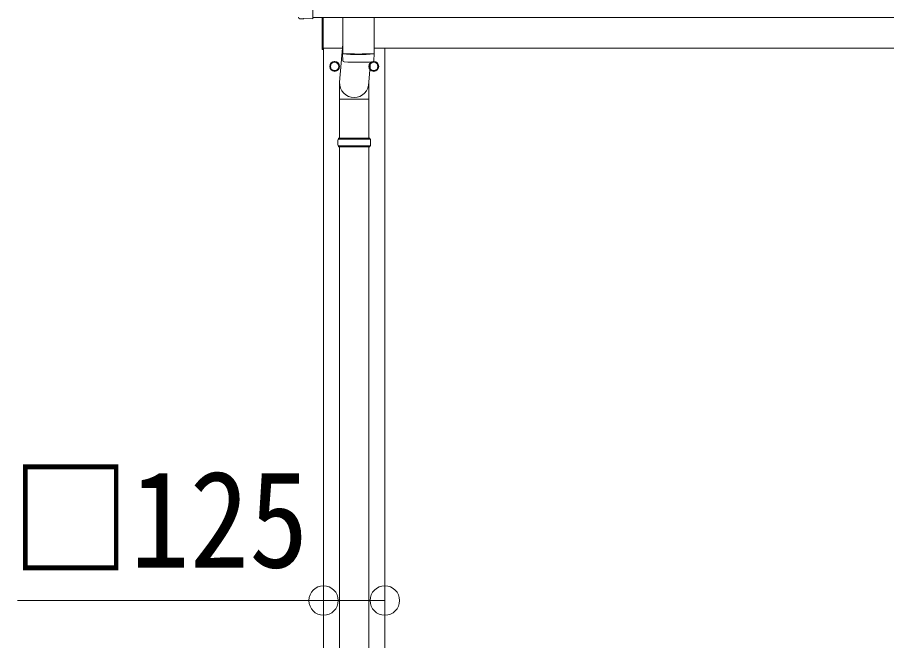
# Model space of a CAD drawing. Units: millimetres at full size, sheet at 1:60; details may follow other scales. Extents: x -16864 to 16864, y -11640 to 11640.
# Drawn here: x -10581 to -8807, y -6071 to -4800 of the extents above; entities that cross this region are included whole.
import ezdxf
from ezdxf.enums import TextEntityAlignment as Align

# ---------------------------------------------------------------- set-up
doc = ezdxf.new("R2010")
doc.units = ezdxf.units.MM
doc.header["$LTSCALE"] = 60
doc.header["$PDMODE"] = 32
doc.header["$PDSIZE"] = 60
for name, color, linetype, lineweight in [('0-2_TEXT1', 4, 'Continuous', 9), ('0-8_TABLE1', 6, 'Continuous', 9), ('0-9_DIM1', 7, 'Continuous', 9)]:
    doc.layers.add(name, color=color, linetype=linetype, lineweight=lineweight)
doc.styles.add('ＭＳ ゴシック', font='')
doc.styles.get('ＭＳ ゴシック').set_extended_font_data('MS Gothic')

msp = doc.modelspace()

# ---------------------------------------------------------------- linework, layer by layer
at = {"layer": '0-2_TEXT1'}
for p, q in [((-9978.03, -4603.91), (-9978.03, -4802.77)), ((-9997.66, -4802.77), (-10004.58, -4802.4)), ((-9978.03, -4799.74), (-6936.03, -4799.74)), ((-9959.03, -4865.14), (-9959.03, -4799.84)), ((-9957.03, -4799.84), (-9957.03, -4865.14)), ((-9957.03, -4865.14), (-9959.03, -4865.14)), ((-9957.03, -4862.64), (-9917.73, -4862.64)), ((-9956.03, -7862.64), (-9956.03, -4862.64)), ((-9853.03, -4862.64), (-7061.03, -4862.64)), ((-9831.03, -4862.64), (-9831.03, -7862.64)), ((-9924.93, -4899.39), (-9925.03, -4899.39)), ((-9924.93, -4899.89), (-9925.03, -4899.89)), ((-9862.12, -4899.39), (-9862.02, -4899.39)), ((-9862.12, -4899.89), (-9862.02, -4899.89))]:
    msp.add_line(p, q, dxfattribs=at)
msp.add_lwpolyline([(-9996.92, -4802.49), (-9996.25, -4801.86), (-9978.03, -4802.77)], dxfattribs=at)
for points in [[(-9933.53, -4889.83), (-9942.03, -4894.73), (-9942.03, -4904.55), (-9933.53, -4909.46), (-9925.03, -4904.55), (-9925.03, -4894.73)], [(-9853.53, -4889.83), (-9845.03, -4894.73), (-9845.03, -4904.55), (-9853.53, -4909.46), (-9862.03, -4904.55), (-9862.03, -4894.73)]]:
    msp.add_lwpolyline(points, close=True, dxfattribs=at)
for centre, radius in [((-9933.53, -4899.64), 10), ((-9933.53, -4899.64), 8.5), ((-9853.53, -4899.64), 10), ((-9853.53, -4899.64), 8.5)]:
    msp.add_circle(centre, radius, dxfattribs=at)
for centre, start, end in [((-9933.53, -4899.64), 111.25399, 128.74601), ((-9933.53, -4899.64), 51.25399, 68.74601), ((-9853.53, -4899.64), 111.25399, 128.74601), ((-9853.53, -4899.64), 51.25399, 68.74601), ((-9933.53, -4899.64), 171.25399, 188.74601), ((-9933.53, -4899.64), 231.25399, 248.74601), ((-9933.53, -4899.64), 291.25399, 308.74601), ((-9933.53, -4899.64), 1.66581, 8.74601), ((-9933.53, -4899.64), 351.25399, 358.33419), ((-9853.53, -4899.64), 171.25399, 178.33419), ((-9853.53, -4899.64), 181.66581, 188.74601), ((-9853.53, -4899.64), 231.25399, 248.74601), ((-9853.53, -4899.64), 291.25399, 308.74601), ((-9853.53, -4899.64), 351.25399, 8.74601)]:
    msp.add_arc(centre, 8.6, start, end, dxfattribs=at)
for centre, major_axis, start_param, end_param in [((-10004.42, -4799.4), (-2.18, -2.07), 5.5252311, 7.0411395), ((-9997.61, -4801.77), (-0.727, -0.69), 0.7579542, 1.5707963)]:
    msp.add_ellipse(centre, major_axis=major_axis, ratio=0.9974, start_param=start_param, end_param=end_param, dxfattribs=at)
at = {"layer": '0-8_TABLE1'}
for p, q in [((-9956.03, -5988.96), (-10580.6, -5988.96)), ((-9831.03, -5988.96), (-9956.03, -5988.96))]:
    msp.add_line(p, q, dxfattribs=at)
for p in [(-9956.03, -5988.96), (-9831.03, -5988.96)]:
    msp.add_point(p, dxfattribs=at)
at = {"layer": '0-9_DIM1'}
for p, q in [((-9917.03, -4799.74), (-9917.03, -4873.19)), ((-9853.03, -4799.74), (-9853.03, -4873.19)), ((-9917.03, -4854.38), (-9923.59, -4931.69)), ((-9916.83, -4887.18), (-9917.06, -4874.19)), ((-9912.55, -4873.47), (-9912.54, -4874.47)), ((-9857.5, -4873.47), (-9857.52, -4874.47)), ((-9853, -4874.19), (-9853.23, -4887.18)), ((-9860.04, -4890.54), (-9863.47, -4931.69)), ((-9923.68, -4966.35), (-9923.68, -4931.69)), ((-9863.38, -4966.35), (-9863.38, -4931.69)), ((-9923.68, -4966.35), (-9893.53, -4966.35)), ((-9923.53, -4966.35), (-9923.53, -5045.65)), ((-9863.38, -4966.35), (-9893.53, -4966.35)), ((-9863.53, -4966.35), (-9863.53, -5045.65)), ((-9860.53, -5047.65), (-9926.53, -5047.65)), ((-9861.53, -5045.65), (-9925.53, -5045.65)), ((-9925.53, -5045.65), (-9925.53, -5047.65)), ((-9861.53, -5045.65), (-9861.53, -5047.65)), ((-9860.53, -5061.65), (-9926.53, -5061.65)), ((-9925.53, -5063.65), (-9925.53, -5061.65)), ((-9861.53, -5063.65), (-9925.53, -5063.65)), ((-9923.53, -5063.65), (-9923.53, -6203.64)), ((-9863.53, -5063.65), (-9863.53, -6203.64)), ((-9861.53, -5063.65), (-9861.53, -5061.65))]:
    msp.add_line(p, q, dxfattribs=at)
for centre, radius, start, end in [((-9885.03, -4393.46), 480.8, 266.18381, 273.81619), ((-9885.03, -4394.46), 480.8, 266.18381, 273.81619), ((-9913.41, -4886.94), 3.43, 183.91307, 262.91645), ((-9885.04, -4371.48), 519.67, 266.82357, 273.17802), ((-9856.65, -4886.94), 3.43, 277.00994, 356.09787), ((-9877.78, -5054.65), 49.25, 171.82876, 180.00002), ((-9909.28, -5054.65), 49.25, 359.99998, 8.17124), ((-9877.78, -5054.65), 49.25, 180.00002, 188.17127), ((-9909.28, -5054.65), 49.25, 351.82873, 359.99998)]:
    msp.add_arc(centre, radius, start, end, dxfattribs=at)
msp.add_ellipse((-9893.53, -4931.69), major_axis=(0, -31.56), ratio=0.952301, start_param=4.712389, end_param=7.8539816, dxfattribs=at)

# ---------------------------------------------------------------- texts
at = {"layer": '0-8_TABLE1', "color": 7, "style": 'ＭＳ ゴシック', "width": 0.9}
msp.add_text('□125', height=197.9, dxfattribs=at).set_placement((-10593.21, -5981.1), align=Align.BOTTOM_LEFT)

doc.saveas('drawing.dxf')
